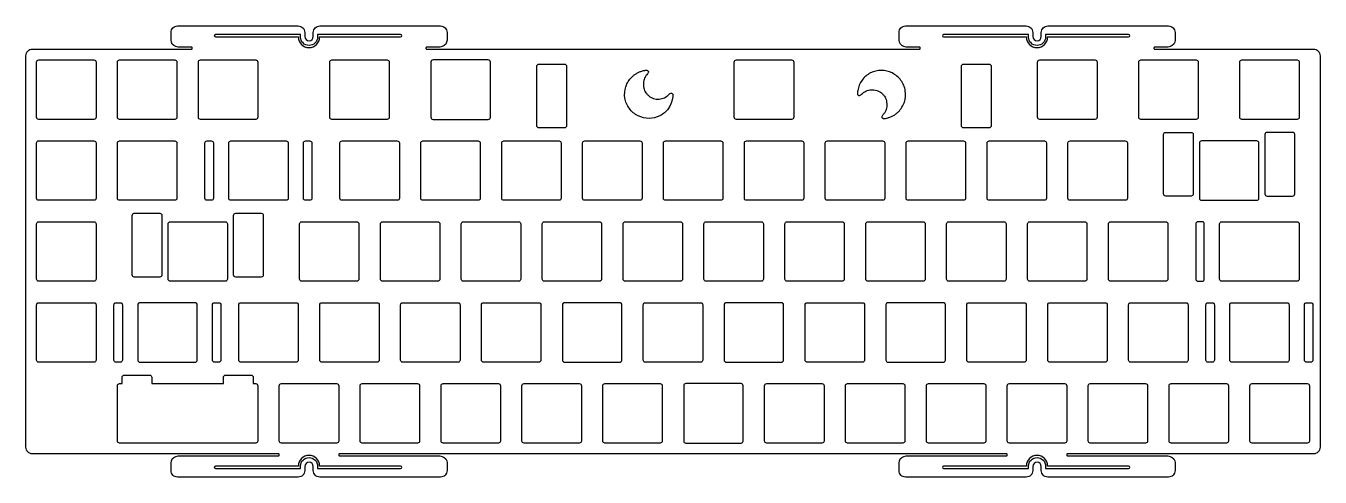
# Model space of a CAD drawing. Header units: millimetres. Extents: x -305 to 0, y -5 to 101.
import ezdxf

# ---------------------------------------------------------------- set-up
doc = ezdxf.new("R2010")
doc.units = ezdxf.units.MM
doc.layers.get('0').update_dxf_attribs({"linetype": 'CONTINUOUS'})

msp = doc.modelspace()

# ---------------------------------------------------------------- linework, layer by layer
for points in [[(-1.55, 95.26, -0.414214), (0, 93.71), (0, 1.56, -0.414214), (-1.55, 0.01), (-59.47, 0.01, 0.414214), (-59.68, -0.19), (-59.68, -0.27, 0.414214), (-59.47, -0.47), (-35.88, -0.47), (-35.29, -0.64, -0.332922), (-34.17, -2.13), (-34.17, -3.92, -0.414214), (-35.72, -5.47), (-64.12, -5.47, -0.414214), (-65.67, -3.92), (-65.67, -2.97, 1), (-67.67, -2.97), (-67.67, -3.92, -0.414214), (-69.22, -5.47), (-97.62, -5.47, -0.414214), (-99.17, -3.92), (-99.17, -2.13, -0.332922), (-98.06, -0.64), (-97.47, -0.47), (-73.87, -0.47, 0.414214), (-73.67, -0.27), (-73.67, -0.19, 0.414214), (-73.87, 0.01), (-230.92, 0.01, 0.414214), (-231.12, -0.19), (-231.12, -0.27, 0.414214), (-230.92, -0.47), (-207.33, -0.47), (-206.74, -0.64, -0.332922), (-205.62, -2.13), (-205.62, -3.92, -0.414214), (-207.17, -5.47), (-235.57, -5.47, -0.414214), (-237.12, -3.92), (-237.12, -2.97, 1), (-239.12, -2.97), (-239.12, -3.92, -0.414214), (-240.67, -5.47), (-269.07, -5.47, -0.414214), (-270.62, -3.92), (-270.62, -2.13, -0.332922), (-269.51, -0.64), (-268.92, -0.47), (-245.32, -0.47, 0.414214), (-245.13, -0.27), (-245.13, -0.19, 0.414214), (-245.32, 0.01), (-303.25, 0.01, -0.414214), (-304.8, 1.56), (-304.8, 93.71, -0.414214), (-303.25, 95.26), (-265.82, 95.26, 0.414214), (-265.62, 95.46), (-265.62, 95.53, 0.414214), (-265.82, 95.73), (-268.92, 95.73), (-269.51, 95.91, -0.332922), (-270.62, 97.39), (-270.62, 99.18, -0.414214), (-269.07, 100.73), (-240.67, 100.73, -0.414214), (-239.12, 99.18), (-239.12, 98.23, 1), (-237.12, 98.23), (-237.12, 99.18, -0.414214), (-235.57, 100.73), (-207.17, 100.73, -0.414214), (-205.62, 99.18), (-205.62, 97.39, -0.332922), (-206.74, 95.91), (-207.33, 95.73), (-210.42, 95.73, 0.414214), (-210.62, 95.53), (-210.62, 95.46, 0.414214), (-210.42, 95.26), (-94.37, 95.26, 0.414214), (-94.17, 95.46), (-94.17, 95.53, 0.414214), (-94.37, 95.73), (-97.47, 95.73), (-98.06, 95.91, -0.332922), (-99.17, 97.39), (-99.17, 99.18, -0.414214), (-97.62, 100.73), (-69.22, 100.73, -0.414214), (-67.67, 99.18), (-67.67, 98.23, 1), (-65.67, 98.23), (-65.67, 99.18, -0.414214), (-64.12, 100.73), (-35.72, 100.73, -0.414214), (-34.17, 99.18), (-34.17, 97.39, -0.332922), (-35.29, 95.91), (-35.88, 95.73), (-38.97, 95.73, 0.414214), (-39.17, 95.53), (-39.17, 95.46, 0.414214), (-38.97, 95.26)], [(-236.12, 98.73), (-236.12, 98.13, -1), (-240.12, 98.13), (-240.12, 98.73), (-260.12, 98.73, 1), (-260.12, 98.13), (-240.62, 98.13, 1), (-235.62, 98.13), (-216.57, 98.13, 1), (-216.57, 98.73)], [(-64.67, 98.73), (-64.67, 98.13, -1), (-68.67, 98.13), (-68.67, 98.73), (-88.67, 98.73, 1), (-88.67, 98.13), (-69.17, 98.13, 1), (-64.17, 98.13), (-45.12, 98.13, 1), (-45.12, 98.73)], [(-288.27, 79.23, -0.414214), (-288.77, 78.73), (-301.77, 78.73, -0.414214), (-302.28, 79.23), (-302.28, 92.23, -0.414214), (-301.77, 92.73), (-288.77, 92.73, -0.414214), (-288.27, 92.23)], [(-269.23, 79.23, -0.414214), (-269.73, 78.73), (-282.73, 78.73, -0.414214), (-283.23, 79.23), (-283.23, 92.23, -0.414214), (-282.73, 92.73), (-269.73, 92.73, -0.414214), (-269.23, 92.23)], [(-250.18, 79.23, -0.414214), (-250.68, 78.73), (-263.68, 78.73, -0.414214), (-264.18, 79.23), (-264.18, 92.23, -0.414214), (-263.68, 92.73), (-250.68, 92.73, -0.414214), (-250.18, 92.23)], [(-219.22, 79.23, -0.414214), (-219.72, 78.73), (-232.72, 78.73, -0.414214), (-233.22, 79.23), (-233.22, 92.23, -0.414214), (-232.72, 92.73), (-219.72, 92.73, -0.414214), (-219.22, 92.23)], [(-195.41, 79.23), (-195.41, 92.23, 0.414214), (-195.91, 92.73), (-208.91, 92.73, 0.414214), (-209.41, 92.23), (-209.41, 79.23, 0.414214), (-208.91, 78.73), (-195.91, 78.73, 0.414214)], [(-177.97, 91.73, -0.414214), (-177.47, 91.23), (-177.47, 77.23, -0.414214), (-177.97, 76.73), (-183.97, 76.73, -0.414214), (-184.47, 77.23), (-184.47, 91.23, -0.414214), (-183.97, 91.73)], [(-137.47, 78.73, -0.414214), (-137.97, 79.23), (-137.97, 92.23, -0.414214), (-137.47, 92.73), (-124.47, 92.73, -0.414214), (-123.97, 92.23), (-123.97, 79.23, -0.414214), (-124.47, 78.73)], [(-84.47, 91.23, -0.414214), (-83.97, 91.73), (-77.97, 91.73, -0.414214), (-77.47, 91.23), (-77.47, 77.23, -0.414214), (-77.97, 76.73), (-83.97, 76.73, -0.414214), (-84.47, 77.23)], [(-52.53, 79.23, -0.414214), (-53.03, 78.73), (-66.03, 78.73, -0.414214), (-66.53, 79.23), (-66.53, 92.23, -0.414214), (-66.03, 92.73), (-53.03, 92.73, -0.414214), (-52.53, 92.23)], [(-42.22, 78.73, -0.414214), (-42.72, 79.23), (-42.72, 92.23, -0.414214), (-42.22, 92.73), (-29.22, 92.73, -0.414214), (-28.72, 92.23), (-28.72, 79.23, -0.414214), (-29.22, 78.73)], [(-18.41, 78.73, -0.414214), (-18.91, 79.23), (-18.91, 92.23, -0.414214), (-18.41, 92.73), (-5.41, 92.73, -0.414214), (-4.91, 92.23), (-4.91, 79.23, -0.414214), (-5.41, 78.73)], [(-152.42, 84.41, -0.036911), (-152.44, 84.14, -0.008416), (-152.51, 83.69, -0.114521), (-153.53, 81.25, -0.119147), (-155.51, 79.56, -0.119248), (-158.05, 78.96, -0.11485), (-160.62, 79.56, -0.118696), (-162.68, 81.29, -0.120244), (-163.72, 83.76, -0.120565), (-163.5, 86.43, -0.119748), (-162.07, 88.7, -0.030212), (-161.51, 89.18, -0.031847), (-160.91, 89.58, -0.032289), (-160.27, 89.9, -0.033032), (-159.6, 90.13, -0.012008), (-159.06, 90.26, -0.04476), (-158.72, 90.3, -0.076737), (-158.48, 90.27, -0.129416), (-158.31, 90.17, -0.107699), (-158.2, 90, -0.160444), (-158.2, 89.83, -0.086731), (-158.31, 89.6, -0.017463), (-158.58, 89.25, 0.040523), (-158.97, 88.7, 0.057107), (-159.22, 88.14, 0.055276), (-159.34, 87.54, 0.035055), (-159.35, 86.82, 0.033271), (-159.26, 86.1, 0.054925), (-159.08, 85.52, 0.056556), (-158.78, 85, 0.037771), (-158.34, 84.48, 0.096457), (-157.28, 83.77, 0.095095), (-156.02, 83.5, 0.094653), (-154.74, 83.71, 0.094533), (-153.63, 84.38, -0.017715), (-153.2, 84.74, -0.089561), (-152.93, 84.88, -0.176631), (-152.72, 84.87, -0.121322), (-152.52, 84.73, -0.105086), (-152.45, 84.59, -0.065721)], [(-102.06, 82.4, -0.035055), (-102.07, 81.68, -0.055276), (-102.19, 81.07, -0.057107), (-102.44, 80.52, -0.040523), (-102.83, 79.96, 0.017463), (-103.1, 79.61, 0.086731), (-103.21, 79.39, 0.160444), (-103.2, 79.21, 0.107699), (-103.09, 79.04, 0.129416), (-102.92, 78.94, 0.076737), (-102.69, 78.91, 0.04476), (-102.34, 78.96, 0.012008), (-101.81, 79.09, 0.033032), (-101.14, 79.31, 0.032289), (-100.49, 79.63, 0.031847), (-99.89, 80.03, 0.030212), (-99.33, 80.52, 0.119748), (-97.91, 82.79, 0.120565), (-97.69, 85.45, 0.120244), (-98.72, 87.92, 0.118696), (-100.79, 89.65, 0.11485), (-103.36, 90.26, 0.119248), (-105.89, 89.66, 0.119147), (-107.87, 87.96, 0.114521), (-108.9, 85.52, 0.008416), (-108.97, 85.07, 0.036911), (-108.98, 84.8, 0.065721), (-108.96, 84.62, 0.105086), (-108.88, 84.49, 0.121322), (-108.69, 84.34, 0.176631), (-108.48, 84.33, 0.089561), (-108.2, 84.48, 0.017715), (-107.77, 84.83, -0.094533), (-106.66, 85.5, -0.094653), (-105.39, 85.72, -0.095095), (-104.13, 85.45, -0.096457), (-103.07, 84.73, -0.037771), (-102.62, 84.21, -0.056556), (-102.32, 83.69, -0.054925), (-102.15, 83.11, -0.033271)], [(-288.27, 60.18, -0.414214), (-288.77, 59.68), (-301.77, 59.68, -0.414214), (-302.28, 60.18), (-302.28, 73.18, -0.414214), (-301.77, 73.68), (-288.77, 73.68, -0.414214), (-288.27, 73.18)], [(-269.23, 60.18, -0.414214), (-269.73, 59.68), (-282.73, 59.68, -0.414214), (-283.23, 60.18), (-283.23, 73.18, -0.414214), (-282.73, 73.68), (-269.73, 73.68, -0.414214), (-269.23, 73.18)], [(-262.13, 59.68, -0.414214), (-262.63, 60.18), (-262.63, 73.18, -0.414214), (-262.13, 73.68), (-261.13, 73.68, -0.414214), (-260.63, 73.18), (-260.63, 60.18, -0.414214), (-261.13, 59.68)], [(-256.53, 59.68, -0.414214), (-257.03, 60.18), (-257.03, 73.18, -0.414214), (-256.53, 73.68), (-243.53, 73.68, -0.414214), (-243.03, 73.18), (-243.03, 60.18, -0.414214), (-243.53, 59.68)], [(-238.93, 59.68, -0.414214), (-239.43, 60.18), (-239.43, 73.18, -0.414214), (-238.93, 73.68), (-237.93, 73.68, -0.414214), (-237.43, 73.18), (-237.43, 60.18, -0.414214), (-237.93, 59.68)], [(-216.84, 60.18, -0.414214), (-217.34, 59.68), (-230.34, 59.68, -0.414214), (-230.84, 60.18), (-230.84, 73.18, -0.414214), (-230.34, 73.68), (-217.34, 73.68, -0.414214), (-216.84, 73.18)], [(-197.79, 60.18, -0.414214), (-198.29, 59.68), (-211.29, 59.68, -0.414214), (-211.79, 60.18), (-211.79, 73.18, -0.414214), (-211.29, 73.68), (-198.29, 73.68, -0.414214), (-197.79, 73.18)], [(-192.24, 59.68, -0.414214), (-192.74, 60.18), (-192.74, 73.18, -0.414214), (-192.24, 73.68), (-179.24, 73.68, -0.414214), (-178.74, 73.18), (-178.74, 60.18, -0.414214), (-179.24, 59.68)], [(-159.69, 60.18, -0.414214), (-160.19, 59.68), (-173.19, 59.68, -0.414214), (-173.69, 60.18), (-173.69, 73.18, -0.414214), (-173.19, 73.68), (-160.19, 73.68, -0.414214), (-159.69, 73.18)], [(-154.14, 59.68, -0.414214), (-154.64, 60.18), (-154.64, 73.18, -0.414214), (-154.14, 73.68), (-141.14, 73.68, -0.414214), (-140.64, 73.18), (-140.64, 60.18, -0.414214), (-141.14, 59.68)], [(-135.09, 59.68, -0.414214), (-135.59, 60.18), (-135.59, 73.18, -0.414214), (-135.09, 73.68), (-122.09, 73.68, -0.414214), (-121.59, 73.18), (-121.59, 60.18, -0.414214), (-122.09, 59.68)], [(-116.04, 59.68, -0.414214), (-116.54, 60.18), (-116.54, 73.18, -0.414214), (-116.04, 73.68), (-103.04, 73.68, -0.414214), (-102.54, 73.18), (-102.54, 60.18, -0.414214), (-103.04, 59.68)], [(-96.99, 59.68, -0.414214), (-97.49, 60.18), (-97.49, 73.18, -0.414214), (-96.99, 73.68), (-83.99, 73.68, -0.414214), (-83.49, 73.18), (-83.49, 60.18, -0.414214), (-83.99, 59.68)], [(-64.44, 60.18, -0.414214), (-64.94, 59.68), (-77.94, 59.68, -0.414214), (-78.44, 60.18), (-78.44, 73.18, -0.414214), (-77.94, 73.68), (-64.94, 73.68, -0.414214), (-64.44, 73.18)], [(-45.39, 60.18, -0.414214), (-45.89, 59.68), (-58.89, 59.68, -0.414214), (-59.39, 60.18), (-59.39, 73.18, -0.414214), (-58.89, 73.68), (-45.89, 73.68, -0.414214), (-45.39, 73.18)], [(-29.87, 61.18, -0.414214), (-30.37, 60.68), (-36.37, 60.68, -0.414214), (-36.87, 61.18), (-36.87, 75.18, -0.414214), (-36.37, 75.68), (-30.37, 75.68, -0.414214), (-29.87, 75.18)], [(-14.43, 60.18), (-14.43, 73.18, 0.414214), (-14.93, 73.68), (-27.93, 73.68, 0.414214), (-28.43, 73.18), (-28.43, 60.18, 0.414214), (-27.93, 59.68), (-14.93, 59.68, 0.414214)], [(-5.99, 61.18), (-5.99, 75.18, 0.414214), (-6.49, 75.68), (-12.49, 75.68, 0.414214), (-12.99, 75.18), (-12.99, 61.18, 0.414214), (-12.49, 60.68), (-6.49, 60.68, 0.414214)], [(-272.76, 42.13, -0.414214), (-273.26, 41.63), (-279.26, 41.63, -0.414214), (-279.76, 42.13), (-279.76, 56.13, -0.414214), (-279.26, 56.63), (-273.26, 56.63, -0.414214), (-272.76, 56.13)], [(-248.88, 42.13, -0.414214), (-249.38, 41.63), (-255.38, 41.63, -0.414214), (-255.88, 42.13), (-255.88, 56.13, -0.414214), (-255.38, 56.63), (-249.38, 56.63, -0.414214), (-248.88, 56.13)], [(-288.27, 41.13, -0.414214), (-288.77, 40.63), (-301.77, 40.63, -0.414214), (-302.28, 41.13), (-302.28, 54.13, -0.414214), (-301.77, 54.63), (-288.77, 54.63, -0.414214), (-288.27, 54.13)], [(-257.32, 41.13, -0.414214), (-257.82, 40.63), (-270.82, 40.63, -0.414214), (-271.32, 41.13), (-271.32, 54.13, -0.414214), (-270.82, 54.63), (-257.82, 54.63, -0.414214), (-257.32, 54.13)], [(-226.36, 41.13, -0.414214), (-226.86, 40.63), (-239.86, 40.63, -0.414214), (-240.36, 41.13), (-240.36, 54.13, -0.414214), (-239.86, 54.63), (-226.86, 54.63, -0.414214), (-226.36, 54.13)], [(-207.31, 41.13, -0.414214), (-207.81, 40.63), (-220.81, 40.63, -0.414214), (-221.31, 41.13), (-221.31, 54.13, -0.414214), (-220.81, 54.63), (-207.81, 54.63, -0.414214), (-207.31, 54.13)], [(-188.26, 41.13, -0.414214), (-188.76, 40.63), (-201.76, 40.63, -0.414214), (-202.26, 41.13), (-202.26, 54.13, -0.414214), (-201.76, 54.63), (-188.76, 54.63, -0.414214), (-188.26, 54.13)], [(-169.21, 41.13, -0.414214), (-169.71, 40.63), (-182.71, 40.63, -0.414214), (-183.21, 41.13), (-183.21, 54.13, -0.414214), (-182.71, 54.63), (-169.71, 54.63, -0.414214), (-169.21, 54.13)], [(-163.66, 40.63, -0.414214), (-164.16, 41.13), (-164.16, 54.13, -0.414214), (-163.66, 54.63), (-150.66, 54.63, -0.414214), (-150.16, 54.13), (-150.16, 41.13, -0.414214), (-150.66, 40.63)], [(-144.61, 40.63, -0.414214), (-145.11, 41.13), (-145.11, 54.13, -0.414214), (-144.61, 54.63), (-131.61, 54.63, -0.414214), (-131.11, 54.13), (-131.11, 41.13, -0.414214), (-131.61, 40.63)], [(-112.06, 41.13, -0.414214), (-112.56, 40.63), (-125.56, 40.63, -0.414214), (-126.06, 41.13), (-126.06, 54.13, -0.414214), (-125.56, 54.63), (-112.56, 54.63, -0.414214), (-112.06, 54.13)], [(-93.01, 41.13, -0.414214), (-93.51, 40.63), (-106.51, 40.63, -0.414214), (-107.01, 41.13), (-107.01, 54.13, -0.414214), (-106.51, 54.63), (-93.51, 54.63, -0.414214), (-93.01, 54.13)], [(-73.96, 41.13, -0.414214), (-74.46, 40.63), (-87.46, 40.63, -0.414214), (-87.96, 41.13), (-87.96, 54.13, -0.414214), (-87.46, 54.63), (-74.46, 54.63, -0.414214), (-73.96, 54.13)], [(-54.91, 41.13, -0.414214), (-55.41, 40.63), (-68.41, 40.63, -0.414214), (-68.91, 41.13), (-68.91, 54.13, -0.414214), (-68.41, 54.63), (-55.41, 54.63, -0.414214), (-54.91, 54.13)], [(-35.86, 41.13, -0.414214), (-36.36, 40.63), (-49.36, 40.63, -0.414214), (-49.86, 41.13), (-49.86, 54.13, -0.414214), (-49.36, 54.63), (-36.36, 54.63, -0.414214), (-35.86, 54.13)], [(-27.27, 41.13), (-27.27, 54.13, 0.414214), (-27.77, 54.63), (-28.77, 54.63, 0.414214), (-29.27, 54.13), (-29.27, 41.13, 0.414214), (-28.77, 40.63), (-27.77, 40.63, 0.414214)], [(-4.91, 41.13, -0.414214), (-5.41, 40.63), (-23.17, 40.63, -0.414214), (-23.67, 41.13), (-23.67, 54.13, -0.414214), (-23.17, 54.63), (-5.41, 54.63, -0.414214), (-4.91, 54.13)], [(-288.27, 22.08, -0.414214), (-288.77, 21.58), (-301.77, 21.58, -0.414214), (-302.28, 22.08), (-302.28, 35.08, -0.414214), (-301.77, 35.58), (-288.77, 35.58, -0.414214), (-288.27, 35.08)], [(-282.06, 22.08, -0.414214), (-282.56, 21.58), (-283.56, 21.58, -0.414214), (-284.06, 22.08), (-284.06, 35.08, -0.414214), (-283.56, 35.58), (-282.56, 35.58, -0.414214), (-282.06, 35.08)], [(-264.46, 22.08), (-264.46, 35.08, 0.414214), (-264.96, 35.58), (-277.96, 35.58, 0.414214), (-278.46, 35.08), (-278.46, 22.08, 0.414214), (-277.96, 21.58), (-264.96, 21.58, 0.414214)], [(-258.86, 22.08, -0.414214), (-259.36, 21.58), (-260.36, 21.58, -0.414214), (-260.86, 22.08), (-260.86, 35.08, -0.414214), (-260.36, 35.58), (-259.36, 35.58, -0.414214), (-258.86, 35.08)], [(-240.65, 22.08, -0.414214), (-241.15, 21.58), (-254.15, 21.58, -0.414214), (-254.65, 22.08), (-254.65, 35.08, -0.414214), (-254.15, 35.58), (-241.15, 35.58, -0.414214), (-240.65, 35.08)], [(-221.6, 22.08, -0.414214), (-222.1, 21.58), (-235.1, 21.58, -0.414214), (-235.6, 22.08), (-235.6, 35.08, -0.414214), (-235.1, 35.58), (-222.1, 35.58, -0.414214), (-221.6, 35.08)], [(-202.55, 22.08, -0.414214), (-203.05, 21.58), (-216.05, 21.58, -0.414214), (-216.55, 22.08), (-216.55, 35.08, -0.414214), (-216.05, 35.58), (-203.05, 35.58, -0.414214), (-202.55, 35.08)], [(-183.5, 22.08, -0.414214), (-184, 21.58), (-197, 21.58, -0.414214), (-197.5, 22.08), (-197.5, 35.08, -0.414214), (-197, 35.58), (-184, 35.58, -0.414214), (-183.5, 35.08)], [(-164.45, 22.08), (-164.45, 35.08, 0.414214), (-164.95, 35.58), (-177.95, 35.58, 0.414214), (-178.45, 35.08), (-178.45, 22.08, 0.414214), (-177.95, 21.58), (-164.95, 21.58, 0.414214)], [(-145.4, 22.08, -0.414214), (-145.9, 21.58), (-158.9, 21.58, -0.414214), (-159.4, 22.08), (-159.4, 35.08, -0.414214), (-158.9, 35.58), (-145.9, 35.58, -0.414214), (-145.4, 35.08)], [(-126.35, 22.08), (-126.35, 35.08, 0.414214), (-126.85, 35.58), (-139.85, 35.58, 0.414214), (-140.35, 35.08), (-140.35, 22.08, 0.414214), (-139.85, 21.58), (-126.85, 21.58, 0.414214)], [(-107.3, 22.08, -0.414214), (-107.8, 21.58), (-120.8, 21.58, -0.414214), (-121.3, 22.08), (-121.3, 35.08, -0.414214), (-120.8, 35.58), (-107.8, 35.58, -0.414214), (-107.3, 35.08)], [(-88.25, 22.08), (-88.25, 35.08, 0.414214), (-88.75, 35.58), (-101.75, 35.58, 0.414214), (-102.25, 35.08), (-102.25, 22.08, 0.414214), (-101.75, 21.58), (-88.75, 21.58, 0.414214)], [(-69.2, 22.08, -0.414214), (-69.7, 21.58), (-82.7, 21.58, -0.414214), (-83.2, 22.08), (-83.2, 35.08, -0.414214), (-82.7, 35.58), (-69.7, 35.58, -0.414214), (-69.2, 35.08)], [(-50.15, 22.08, -0.414214), (-50.65, 21.58), (-63.65, 21.58, -0.414214), (-64.15, 22.08), (-64.15, 35.08, -0.414214), (-63.65, 35.58), (-50.65, 35.58, -0.414214), (-50.15, 35.08)], [(-31.1, 22.08, -0.414214), (-31.6, 21.58), (-44.6, 21.58, -0.414214), (-45.1, 22.08), (-45.1, 35.08, -0.414214), (-44.6, 35.58), (-31.6, 35.58, -0.414214), (-31.1, 35.08)], [(-24.89, 22.08, -0.414214), (-25.39, 21.58), (-26.39, 21.58, -0.414214), (-26.89, 22.08), (-26.89, 35.08, -0.414214), (-26.39, 35.58), (-25.39, 35.58, -0.414214), (-24.89, 35.08)], [(-7.29, 22.08, -0.414214), (-7.79, 21.58), (-20.79, 21.58, -0.414214), (-21.29, 22.08), (-21.29, 35.08, -0.414214), (-20.79, 35.58), (-7.79, 35.58, -0.414214), (-7.29, 35.08)], [(-1.69, 22.08, -0.414214), (-2.19, 21.58), (-3.19, 21.58, -0.414214), (-3.69, 22.08), (-3.69, 35.08, -0.414214), (-3.19, 35.58), (-2.19, 35.58, -0.414214), (-1.69, 35.08)], [(-250.18, 3.03, -0.414214), (-250.68, 2.53), (-282.73, 2.53, -0.414214), (-283.23, 3.03), (-283.23, 16.03, -0.414214), (-282.73, 16.53), (-282.14, 16.53), (-282.14, 18.03, -0.414214), (-281.64, 18.53), (-275.64, 18.53, -0.414214), (-275.14, 18.03), (-275.14, 16.53), (-258.26, 16.53), (-258.26, 18.03, -0.414214), (-257.76, 18.53), (-251.76, 18.53, -0.414214), (-251.26, 18.03), (-251.26, 16.53), (-250.68, 16.53, -0.414214), (-250.18, 16.03)], [(-231.12, 3.03, -0.414214), (-231.62, 2.53), (-244.63, 2.53, -0.414214), (-245.13, 3.03), (-245.13, 16.03, -0.414214), (-244.63, 16.53), (-231.62, 16.53, -0.414214), (-231.12, 16.03)], [(-212.07, 3.03, -0.414214), (-212.57, 2.53), (-225.58, 2.53, -0.414214), (-226.08, 3.03), (-226.08, 16.03, -0.414214), (-225.58, 16.53), (-212.57, 16.53, -0.414214), (-212.07, 16.03)], [(-193.03, 3.03, -0.414214), (-193.53, 2.53), (-206.53, 2.53, -0.414214), (-207.03, 3.03), (-207.03, 16.03, -0.414214), (-206.53, 16.53), (-193.53, 16.53, -0.414214), (-193.03, 16.03)], [(-173.98, 3.03, -0.414214), (-174.48, 2.53), (-187.47, 2.53, -0.414214), (-187.98, 3.03), (-187.98, 16.03, -0.414214), (-187.47, 16.53), (-174.48, 16.53, -0.414214), (-173.98, 16.03)], [(-154.93, 3.03, -0.414214), (-155.43, 2.53), (-168.43, 2.53, -0.414214), (-168.93, 3.03), (-168.93, 16.03, -0.414214), (-168.43, 16.53), (-155.43, 16.53, -0.414214), (-154.93, 16.03)], [(-135.88, 3.03), (-135.88, 16.03, 0.414214), (-136.38, 16.53), (-149.38, 16.53, 0.414214), (-149.88, 16.03), (-149.88, 3.03, 0.414214), (-149.38, 2.53), (-136.38, 2.53, 0.414214)], [(-130.32, 2.53, -0.414214), (-130.82, 3.03), (-130.82, 16.03, -0.414214), (-130.32, 16.53), (-117.33, 16.53, -0.414214), (-116.83, 16.03), (-116.83, 3.03, -0.414214), (-117.33, 2.53)], [(-111.28, 2.53, -0.414214), (-111.78, 3.03), (-111.78, 16.03, -0.414214), (-111.28, 16.53), (-98.28, 16.53, -0.414214), (-97.78, 16.03), (-97.78, 3.03, -0.414214), (-98.28, 2.53)], [(-78.72, 3.03, -0.414214), (-79.22, 2.53), (-92.22, 2.53, -0.414214), (-92.73, 3.03), (-92.73, 16.03, -0.414214), (-92.22, 16.53), (-79.22, 16.53, -0.414214), (-78.72, 16.03)], [(-59.68, 3.03, -0.414214), (-60.17, 2.53), (-73.17, 2.53, -0.414214), (-73.67, 3.03), (-73.67, 16.03, -0.414214), (-73.17, 16.53), (-60.17, 16.53, -0.414214), (-59.68, 16.03)], [(-40.62, 3.03, -0.414214), (-41.12, 2.53), (-54.13, 2.53, -0.414214), (-54.62, 3.03), (-54.62, 16.03, -0.414214), (-54.13, 16.53), (-41.12, 16.53, -0.414214), (-40.62, 16.03)], [(-35.08, 2.53, -0.414214), (-35.58, 3.03), (-35.58, 16.03, -0.414214), (-35.08, 16.53), (-22.08, 16.53, -0.414214), (-21.58, 16.03), (-21.58, 3.03, -0.414214), (-22.08, 2.53)], [(-2.52, 3.03, -0.414214), (-3.03, 2.53), (-16.02, 2.53, -0.414214), (-16.52, 3.03), (-16.52, 16.03, -0.414214), (-16.02, 16.53), (-3.03, 16.53, -0.414214), (-2.52, 16.03)], [(-216.57, -2.87), (-235.62, -2.87, 1), (-240.62, -2.87), (-260.12, -2.87, 1), (-260.12, -3.47), (-240.12, -3.47), (-240.12, -2.87, -1), (-236.12, -2.87), (-236.12, -3.47), (-216.57, -3.47, 1)], [(-68.67, -3.47), (-68.67, -2.87, -1), (-64.67, -2.87), (-64.67, -3.47), (-45.12, -3.47, 1), (-45.12, -2.87), (-64.17, -2.87, 1), (-69.17, -2.87), (-88.67, -2.87, 1), (-88.67, -3.47)]]:
    msp.add_lwpolyline(points, format="xyb", close=True)

doc.saveas('drawing.dxf')
